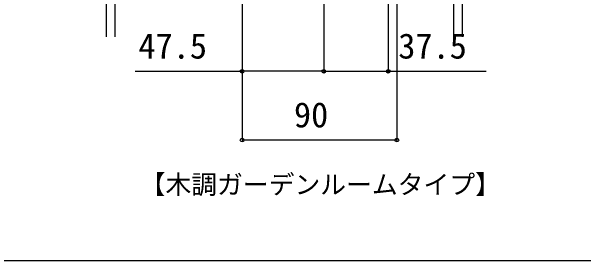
# Model space of a CAD drawing. Units: millimetres, scale not verified. Extents: x -875 to 875, y -1304 to 1297.
# Drawn here: x 216.9 to 549.6, y -1304.2 to -1159.4 of the extents above; entities that cross this region are included whole.
import ezdxf
from ezdxf.enums import TextEntityAlignment as Align

# ---------------------------------------------------------------- set-up
doc = ezdxf.new("R2010")
doc.units = ezdxf.units.MM
doc.header["$LTSCALE"] = 8
for name, color, linetype in [('0-2_USER1', 3, 'Continuous'), ('0-4_YKK_12', 2, 'Continuous'), ('0-7_YKK_D', 6, 'Continuous'), ('0-8_YKK_ZWAK', 7, 'Continuous')]:
    doc.layers.add(name, color=color, linetype=linetype)
doc.styles.add('ＭＳ ゴシック', font='')
doc.styles.get('ＭＳ ゴシック').set_extended_font_data('MS Gothic')

msp = doc.modelspace()

# ---------------------------------------------------------------- linework, layer by layer
at = {"layer": '0-4_YKK_12'}
for p, q in [((272, -898.222), (272, -1174.201)), ((277, -898.222), (277, -1174.201)), ((474, -1078.701), (474, -1174.201)), ((479, -1078.701), (479, -1174.201))]:
    msp.add_line(p, q, dxfattribs=at)
at = {"layer": '0-7_YKK_D'}
for p, q in [((436.001, -1046.901), (436.001, -1195.201)), ((398.501, -1057.201), (398.501, -1195.201)), ((398.501, -1057.201), (398.501, -1195.201)), ((351.001, -1113.001), (351.001, -1235.201)), ((351.001, -1113.001), (351.001, -1195.201)), ((441.001, -1114.201), (441.001, -1235.201)), ((288.738, -1194.201), (351.001, -1194.201)), ((398.501, -1194.201), (351.001, -1194.201)), ((441.001, -1234.201), (351.001, -1234.201))]:
    msp.add_line(p, q, dxfattribs=at)
msp.add_lwpolyline([(398.501, -1194.201), (436.001, -1194.201), (492.892, -1194.201)], dxfattribs=at)
for centre in [(351.001, -1194.201), (398.501, -1194.201), (398.501, -1194.201), (436.001, -1194.201), (351.001, -1234.201), (441.001, -1234.201)]:
    msp.add_circle(centre, 1.075, dxfattribs=at)
at = {"layer": '0-8_YKK_ZWAK'}
msp.add_lwpolyline([(-875, -1304.2), (875, -1304.2), (875, 1245.8)], dxfattribs=at)

# ---------------------------------------------------------------- texts
at = {"layer": '0-2_USER1', "style": 'ＭＳ ゴシック'}
msp.add_text('【木調ガーデンルームタイプ】', height=11, dxfattribs=at).set_placement((291.443, -1268.78), align=Align.BOTTOM_LEFT)
at = {"layer": '0-7_YKK_D', "style": 'ＭＳ ゴシック'}
for s, p in [('47.5', (290.715, -1191.201)), ('37.5', (441.823, -1191.201)), ('90', (381.171, -1231.201))]:
    msp.add_text(s, height=14.66, dxfattribs=at).set_placement(p, align=Align.BOTTOM_LEFT)

doc.saveas('drawing.dxf')
